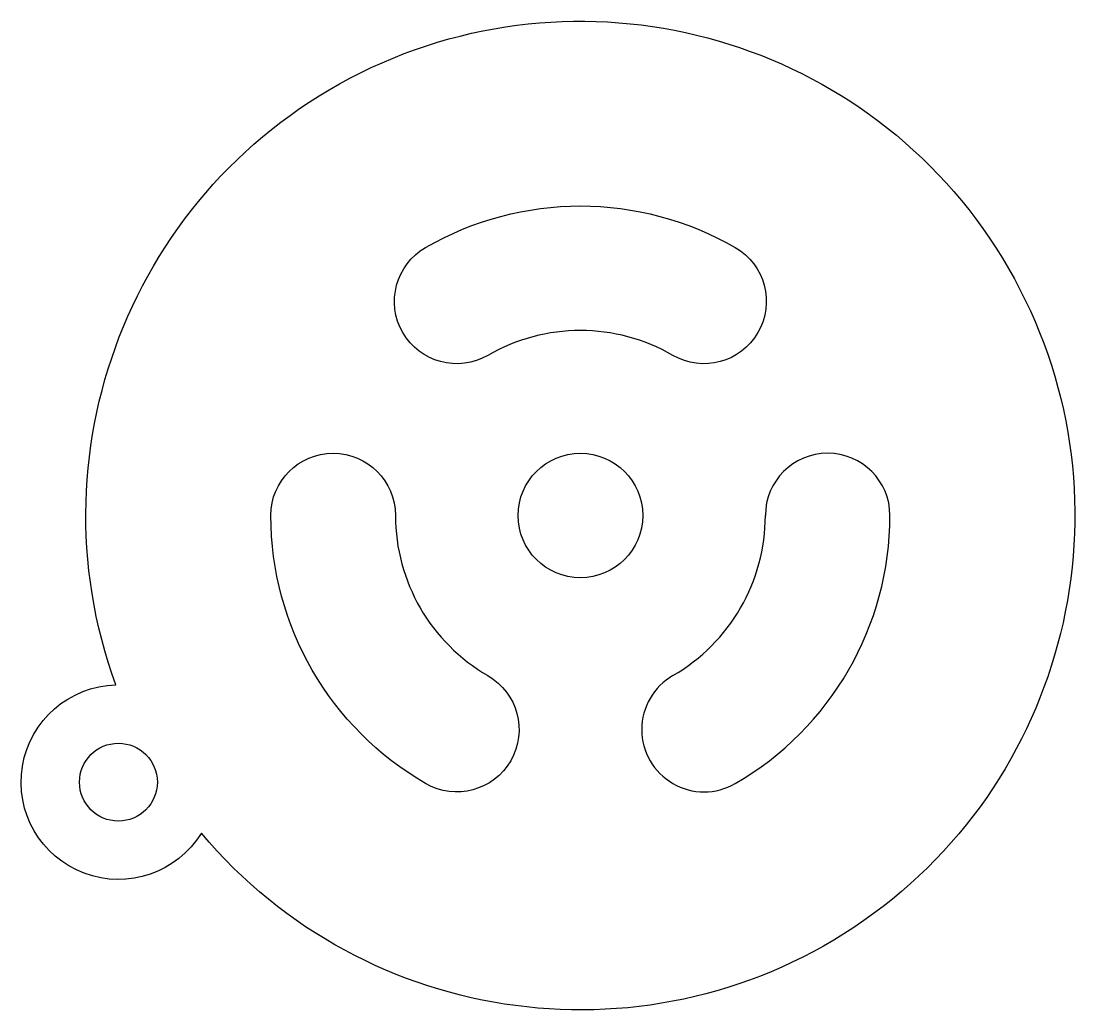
# Model space of a CAD drawing. Header units: millimetres. Extents: x -14.4 to 12.7, y -12.7 to 12.7.
import ezdxf

# ---------------------------------------------------------------- set-up
doc = ezdxf.new("R2010")
doc.units = ezdxf.units.MM
doc.layers.get('0').update_dxf_attribs({"linetype": 'CONTINUOUS'})

msp = doc.modelspace()

# ---------------------------------------------------------------- linework, layer by layer
for points in [[(-9.734, -8.157, -1.679726), (-11.931, -4.351, -11.470127)], [(3.975, 6.885, -1), (2.375, 4.114, 0.267949), (-2.375, 4.114, -1), (-3.975, 6.885, -0.267949)], [(-7.95, 0, -1), (-4.75, 0, 0.267949), (-2.375, -4.114, -1), (-3.975, -6.885, -0.267949)]]:
    msp.add_lwpolyline(points, format="xyb", close=True)
for centre, radius in [((0, 0), 1.6), ((-11.865, -6.85), 1)]:
    msp.add_circle(centre, radius)
for centre, radius, start, end in [((6.35, 0), 1.6, 0, 180), ((0, 0), 4.75, -60, 0), ((0, 0), 7.95, 300, 360), ((3.175, -5.499), 1.6, 120, 300)]:
    msp.add_arc(centre, radius, start, end)

doc.saveas('drawing.dxf')
